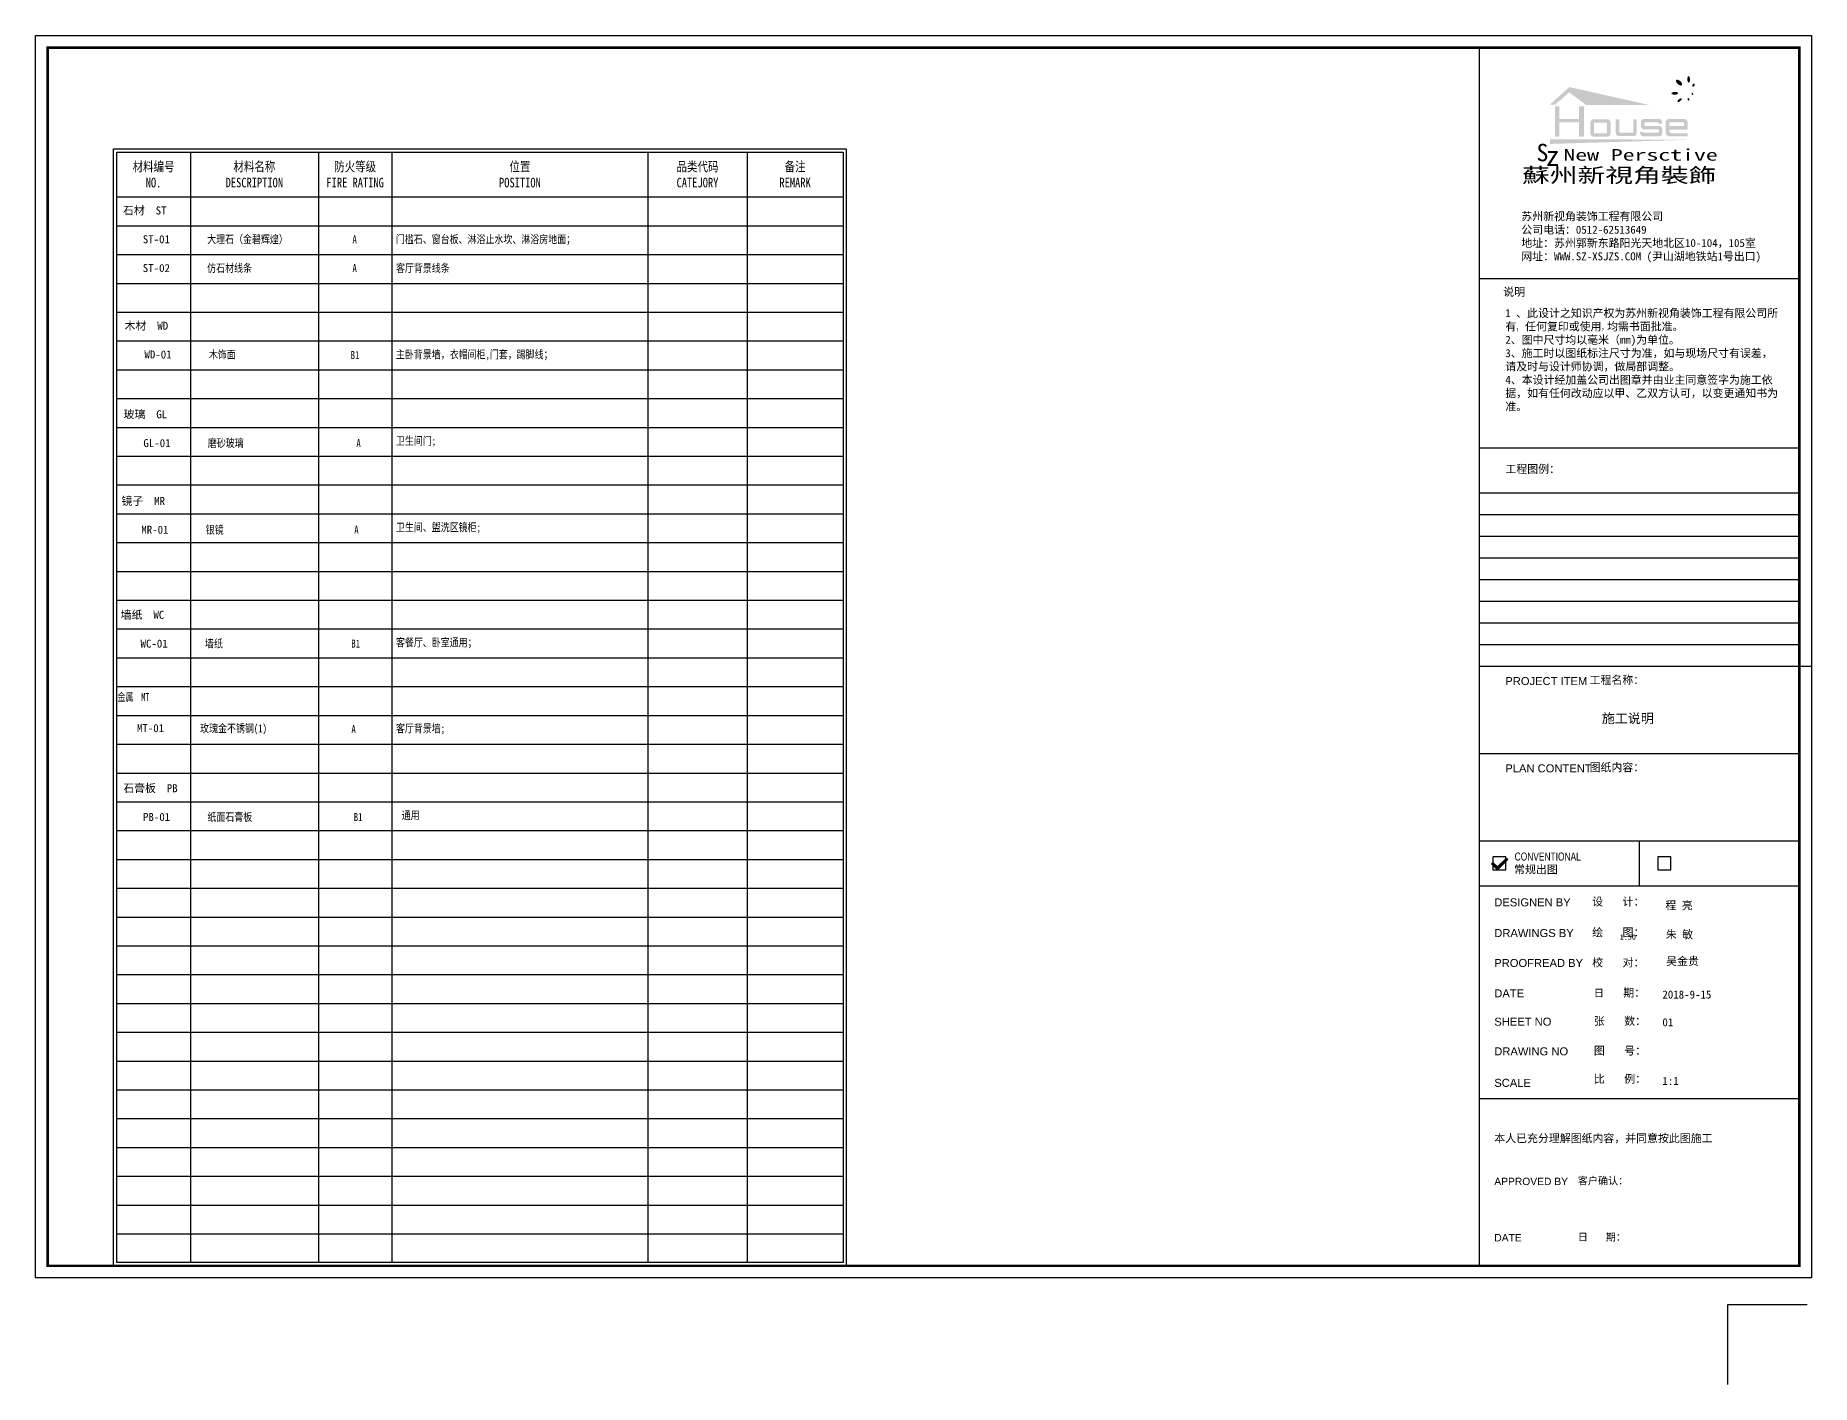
# Paper-space layout '平面系统图' of a CAD drawing. Header units: millimetres. Extents: x 29439 to 69227, y 7148 to 13316.
# Drawn here: x 30947.8 to 31357.8, y 7147.7 to 7459 of the extents above; entities that cross this region are included whole.
import ezdxf
from ezdxf.enums import TextEntityAlignment as Align

# ---------------------------------------------------------------- set-up
doc = ezdxf.new("R2010")
doc.units = ezdxf.units.MM
doc.header["$MEASUREMENT"] = 0
doc.layers.add('DEFPOINTS(视图框)', color=250, linetype='Continuous', plot=False)
for name, color, linetype in [('I-130平面固定家具', 150, 'Continuous'), ('LOGO', 8, 'Continuous'), ('W-图框', 251, 'Continuous'), ('W-文字', 35, 'Continuous'), ('顶面', 51, 'Continuous')]:
    doc.layers.add(name, color=color, linetype=linetype)
doc.styles.add('chinese', font='simhei.ttf')
doc.styles.add('NAME-1', font='simhei.ttf')
doc.styles.get("Standard").update_dxf_attribs({"font": 'simplex.shx', "bigfont": 'gbcbig.shx'})
doc.styles.add('WORD-2', font='simhei.ttf')
doc.styles.add('WORD-3', font='')
doc.styles.get('WORD-3').set_extended_font_data('SimSun')

# ---------------------------------------------------------------- blocks, each defined once
blk = doc.blocks.new('目录')
at = {"layer": 'W-图框', "color": 146, "ltscale": 20}
for p, q in [((24, 367), (24, 20)), ((64, 367), (64, 20)), ((87, 367), (87, 20)), ((167, 367), (167, 20)), ((198, 367), (198, 20)), ((1, 353), (228, 353))]:
    blk.add_line(p, q, dxfattribs=at)
at = {"layer": 'W-图框', "linetype": 'ByBlock'}
for p, q in [((1, 344), (228, 344)), ((1, 335), (228, 335)), ((1, 326), (228, 326)), ((1, 317), (228, 317)), ((1, 308), (228, 308)), ((1, 299), (228, 299)), ((1, 290), (228, 290)), ((1, 281), (228, 281)), ((1, 272), (228, 272)), ((1, 263), (228, 263)), ((1, 254), (228, 254)), ((1, 245), (228, 245)), ((1, 236), (228, 236)), ((1, 227), (228, 227)), ((1, 218), (228, 218)), ((1, 209), (228, 209)), ((1, 200), (228, 200)), ((1, 191), (228, 191)), ((1, 182), (228, 182)), ((1, 173), (228, 173)), ((1, 164), (228, 164)), ((1, 155), (228, 155)), ((1, 146), (228, 146)), ((1, 137), (228, 137)), ((1, 128), (228, 128)), ((1, 119), (228, 119)), ((1, 110), (228, 110)), ((1, 101), (228, 101)), ((1, 92), (228, 92)), ((1, 83), (228, 83)), ((1, 74), (228, 74)), ((1, 65), (228, 65)), ((1, 56), (228, 56)), ((1, 47), (228, 47)), ((1, 38), (228, 38)), ((1, 29), (228, 29))]:
    blk.add_line(p, q, dxfattribs=at)
at = {"layer": 'W-图框', "color": 44, "ltscale": 20}
blk.add_lwpolyline([(0, 368), (229, 368), (229, 19), (0, 19)], close=True, dxfattribs=at)
at = {"layer": 'W-图框', "color": 146, "ltscale": 20}
blk.add_lwpolyline([(1, 367), (228, 367), (228, 20), (1, 20)], close=True, dxfattribs=at)
at = {"layer": 'W-文字', "color": 2, "lineweight": 0, "ltscale": 1000, "style": 'WORD-2', "width": 0.8}
for s, p in [('材料编号', (12.5, 361)), ('材料名称', (44, 361)), ('防火等级', (75.5, 361)), ('位置', (127, 361)), ('品类代码', (182.5, 361)), ('备注', (213, 361)), ('NO.', (12.5, 356)), ('DESCRIPTION', (44, 356)), ('FIRE RATING', (75.5, 356)), ('POSITION', (127, 356)), ('CATEJORY', (182.5, 356)), ('REMARK', (213, 356))]:
    blk.add_text(s, height=3, dxfattribs=at).set_placement(p, align=Align.CENTER)
blk = doc.blocks.new('bbbb')
for color, points in [(38, [(72414, -121539), (72144, -121782), (72216, -121782), (72412, -121611), (72643, -121784), (73507, -121784)]), (20, [(72616, -121802), (72548, -121802), (72548, -121978), (72276, -121978), (72276, -121802), (72216, -121802), (72216, -122222), (72276, -122222), (72276, -122022), (72548, -122022), (72548, -122222), (72616, -122222)]), (114, [(74106, -122262), (72147, -122257), (72147, -122321)])]:
    blk.add_hatch(color=color).paths.add_polyline_path(points)
h = blk.add_hatch(color=1)
edge = h.paths.add_edge_path()
edge.add_ellipse((73864, -121625), major_axis=(-45.6, -2.3), ratio=0.419987, start_angle=0, end_angle=360)
h = blk.add_hatch(color=1)
edge = h.paths.add_edge_path()
edge.add_ellipse((73923, -121478), major_axis=(-38, 35.5), ratio=0.503212, start_angle=0, end_angle=360)
h = blk.add_hatch(color=1)
edge = h.paths.add_edge_path()
edge.add_ellipse((74055, -121433), major_axis=(-0.8, 44.9), ratio=0.407482, start_angle=0, end_angle=360)
h = blk.add_hatch(color=1)
edge = h.paths.add_edge_path()
edge.add_ellipse((74122, -121513), major_axis=(-11.7, -22.2), ratio=0.596944, start_angle=0, end_angle=360)
h = blk.add_hatch(color=1)
edge = h.paths.add_edge_path()
edge.add_ellipse((73930, -121720), major_axis=(-28.3, -23), ratio=0.40145, start_angle=0, end_angle=360)
h = blk.add_hatch(color=1)
edge = h.paths.add_edge_path()
edge.add_ellipse((74051, -121707), major_axis=(5.7, -19), ratio=0.572211, start_angle=0, end_angle=360)
h = blk.add_hatch(color=1)
edge = h.paths.add_edge_path()
edge.add_ellipse((74106, -121633), major_axis=(6.3, -15.5), ratio=0.631774, start_angle=0, end_angle=360)
h = blk.add_hatch(color=250)
h.paths.add_polyline_path([(73788, -122026), (73992, -122026), (73992, -122076), (73788, -122076), (73788, -122124), (74040, -122124), (74040, -122022, 0.414214), (73996, -121978), (73784, -121978, 0.414214), (73740, -122022), (73740, -122171, 0.414214), (73784, -122215), (74040, -122215), (74040, -122176), (73832, -122176, -0.414214), (73788, -122132)])
h.paths.add_polyline_path([(73643, -122122), (73643, -122168), (73435, -122168), (73435, -122155), (73387, -122155), (73387, -122172, 0.414214), (73431, -122216), (73647, -122216, 0.414214), (73691, -122172), (73691, -122118, 0.414214), (73647, -122074), (73448, -122074), (73448, -122024), (73640, -122024), (73640, -122040), (73688, -122040), (73688, -122020, 0.414214), (73644, -121976), (73444, -121976, 0.414214), (73400, -122020), (73400, -122078, 0.414214), (73444, -122122)])
h.paths.add_polyline_path([(73293, -122166), (73101, -122166), (73101, -121982), (73053, -121982), (73053, -122170, 0.414214), (73097, -122214), (73297, -122214, 0.414214), (73341, -122170), (73341, -121982), (73293, -121982)])
h.paths.add_polyline_path([(72981, -122025, 0.414214), (72937, -121981), (72749, -121981, 0.414214), (72705, -122025), (72705, -122177, 0.414214), (72749, -122221), (72937, -122221, 0.414214), (72981, -122177)])
h.paths.add_polyline_path([(72933, -122173), (72753, -122173), (72753, -122029), (72933, -122029)], flags=16)
at = {"attachment_point": 1}
for s, width, insert, char_height in [('{\\fKaiTi|b1|i0|c0|p49;\\C20;S}', 212.84, (71963, -122319), 240), ('{\\fKaiTi|b1|i0|c134|p49;\\C20;z}', 212.84, (72088, -122346), 280), ('{\\fSimSun|b1|i0|c134|p34;\\W1.5;\\C1;New Persctive}', 3105.08, (72332, -122391), 160), ('{\\fSimHei|b1|i0|c134|p49;\\W1.4;\\C250;蘇州新視角裝飾}', 3678.6, (71763, -122651), 200)]:
    blk.add_mtext_dynamic_manual_height_columns(s, width=width, gutter_width=12.5, heights=[0], dxfattribs=dict(at, insert=insert, char_height=char_height))

psp = doc.layouts.new('平面系统图')

# ---------------------------------------------------------------- hatches: boundary and pattern name
at = {"layer": 'LOGO', "ltscale": 90}
psp.add_hatch(color=256, dxfattribs=at).paths.add_polyline_path([(31287.66, 7268.82), (31287.33, 7269.15), (31285.27, 7267.09), (31284.22, 7268.14), (31283.89, 7267.81), (31285.27, 7266.43)])

# ---------------------------------------------------------------- linework, layer by layer
at = {"layer": 'DEFPOINTS(视图框)', "color": 1, "ltscale": 0.5}
psp.add_lwpolyline([(31356.74, 7166.04), (31338.36, 7166.04), (31338.36, 7147.65)], dxfattribs=at)
at = {"layer": 'LOGO'}
for p, q in [((31281.07, 7456.13), (31281.07, 7175.04)), ((31281.07, 7402.9), (31354.95, 7402.9)), ((31281.07, 7363.83), (31354.95, 7363.83)), ((31281.07, 7353.45), (31354.95, 7353.45)), ((31281.07, 7348.45), (31354.95, 7348.45)), ((31281.07, 7343.45), (31354.95, 7343.45)), ((31281.07, 7338.45), (31354.95, 7338.45)), ((31281.07, 7333.45), (31354.95, 7333.45)), ((31281.07, 7328.46), (31354.95, 7328.46)), ((31281.07, 7323.46), (31354.95, 7323.46)), ((31281.07, 7318.46), (31354.95, 7318.46)), ((31281.07, 7313.46), (31357.76, 7313.46)), ((31281.07, 7293.3), (31354.95, 7293.3)), ((31281.07, 7273.14), (31354.95, 7273.14)), ((31318.01, 7273.14), (31318.01, 7262.77)), ((31281.07, 7262.77), (31354.95, 7262.77)), ((31281.07, 7213.65), (31354.95, 7213.65))]:
    psp.add_line(p, q, dxfattribs=at)
psp.add_lwpolyline([(30947.76, 7459), (31357.76, 7459), (31357.76, 7172.23), (30947.76, 7172.23)], close=True, dxfattribs=at)
at = {"layer": 'LOGO', "const_width": 0.6}
psp.add_lwpolyline([(30950.57, 7456.2), (31354.95, 7456.2), (31354.95, 7175.04), (30950.57, 7175.04), (30950.57, 7456.2), (30953.77, 7456.2)], dxfattribs=at)
at = {"layer": 'LOGO', "color": 0}
for points in [[(31284.16, 7266.42), (31287.16, 7266.42), (31287.16, 7269.42), (31284.16, 7269.42)], [(31322.31, 7266.45), (31325.31, 7266.45), (31325.31, 7269.45), (31322.31, 7269.45)]]:
    psp.add_lwpolyline(points, close=True, dxfattribs=at)
at = {"layer": 'LOGO', "color": 0, "ltscale": 90}
psp.add_lwpolyline([(31285.27, 7266.44), (31285.27, 7266.44), (31287.66, 7268.82), (31287.32, 7269.15), (31285.27, 7267.1), (31284.22, 7268.14), (31283.89, 7267.81), (31285.27, 7266.44), (31285.27, 7266.44)], dxfattribs=at)
at = {"layer": '顶面'}
psp.add_lwpolyline([(30950.57, 7456.2), (31354.95, 7456.2), (31354.95, 7175.04), (30950.57, 7175.04)], close=True, dxfattribs=at)

# ---------------------------------------------------------------- block references
at = {"layer": 'I-130平面固定家具', "color": 0, "xscale": 0.01679034149994579, "yscale": 0.01679034149994579, "zscale": 0.01679034149994579}
psp.add_blockref('bbbb', (30086, 9487.79), dxfattribs=at)
at = {"layer": 'W-图框', "xscale": 0.7386407330314161, "yscale": 0.7386407330314161, "zscale": 0.7386407330314161}
psp.add_blockref('目录', (30965.78, 7161), dxfattribs=at)

# ---------------------------------------------------------------- texts
at = {"insert": (31284.53, 7205.4), "char_height": 1.8469, "width": 54.4118, "attachment_point": 1}
psp.add_mtext('{\\fSimHei|b0|i0|c134|p49;本人已充分理解图纸内容，并同意按此图施工}', dxfattribs=at)
at = {"layer": 'LOGO', "attachment_point": 1, "style": 'chinese'}
for s, insert, char_height, width in [('{\\C0;苏州新视角装饰工程有限公司\\P公司电话：0512-62513649\\P地址：苏州郭新东路阳光天地北区10-104，105室\\P网址：WWW.SZ-XSJZS.COM (尹山湖地铁站1号出口)\\P           }', (31290.77, 7418.19), 1.8469, 57.6318), ('{\\C0;说明}', (31286.61, 7400.76), 1.847, 63.0408), ('{\\fSimHei|b0|i0|c134|p49;\\C0;1 、此设计之知识产权为苏州新视角装饰工程有限公司所有\\W0.5;， \\W1;任何复印或使用\\W0.5;，\\W1;均需书面批准。\\P2、图中尺寸均以毫米（mm)为单位。\\P3、施工时以图纸标注尺寸为准，如与现场尺寸有误差，请及时与设计师协调，做局部调整。\\P4、本设计经加盖公司出图章并由业主同意签字为施工依据，如有任何改动应以甲、乙双方认可，以变更通知书为准。}', (31287.08, 7395.85), 1.8469, 63.0408), ('{\\C0;工程图例：}', (31287.1, 7359.87), 1.8469, 37.9265), ('{\\fArial|b0|i0|c0|p34;\\C0;PROJECT ITEM}', (31287.08, 7310.93), 1.8469, 37.9265), ('{\\fArial|b0|i0|c0|p34;\\C0;PLAN CONTENT}', (31287.08, 7290.78), 1.8469, 37.9265), ('{\\C0;图纸内容：}', (31306.54, 7291.02), 1.8469, 37.9265), ('{\\C0;常规出图}', (31289.11, 7267.45), 1.847, 15.5502)]:
    psp.add_mtext(s, dxfattribs=dict(at, insert=insert, char_height=char_height, width=width))
at = {"layer": 'LOGO', "color": 0, "attachment_point": 1, "style": 'chinese'}
for s, insert, char_height, width in [('工程名称：', (31306.54, 7311.18), 1.847, 37.9265), ('{\\fArial|b0|i0|c0|p34;\\W0.75;CONVENTIONAL}', (31289.24, 7270.43), 1.8469, 15.5502), ('{\\fArial|b0|i0|c0|p34;DESIGNEN BY}', (31284.53, 7259.86), 1.8469, 32.163), ('设   {\\fArial|b0|i0|c0|p32; }计：', (31307.14, 7260.02), 1.8469, 24.2699), ('\\A1;程 亮', (31324.03, 7259.15), 1.847, 11.1797), ('绘  {\\fArial|b0|i0|c0|p32; } 图：', (31307.14, 7252.92), 1.8469, 24.2699), ('{\\fArial|b0|i0|c0|p34;DRAWINGS BY}', (31284.53, 7252.77), 1.8469, 32.163), ('\\A1;朱 敏', (31324.14, 7252.45), 1.847, 11.1797), ('{\\fArial|b0|i0|c0|p34;PROOFREAD BY}', (31284.53, 7245.86), 1.8469, 32.163), ('校   {\\fArial|b0|i0|c0|p32; }对：', (31307.14, 7245.96), 1.8469, 24.2699), ('\\A1;吴金贵', (31324.21, 7246.28), 1.847, 11.1797), ('{\\fArial|b0|i0|c0|p34;DATE}', (31284.53, 7238.85), 1.8469, 32.163), ('日{\\H1.086x;   \\fArial|b0|i0|c0|p32; \\fSimHei|b0|i0|c134|p2;期：}', (31307.52, 7239), 1.7, 24.2699), ('\\A1;2018-9-15', (31323.34, 7238.57), 1.8469, 11.1797), ('张   {\\fArial|b0|i0|c0|p32; }数：', (31307.52, 7232.46), 1.8469, 24.2699), ('{\\fArial|b0|i0|c0|p34;SHEET NO}', (31284.53, 7232.31), 1.8469, 32.163), ('\\A1;01', (31323.34, 7232.17), 1.847, 11.1797), ('{\\fArial|b0|i0|c0|p34;DRAWING NO}', (31284.53, 7225.46), 1.8469, 32.163), ('图   {\\fArial|b0|i0|c0|p32; }号：', (31307.52, 7225.61), 1.8469, 24.2699), ('{\\fArial|b0|i0|c0|p34;SCALE}', (31284.53, 7218.19), 1.8469, 32.163), ('比 {\\fArial|b0|i0|c0|p32; }  例：', (31307.52, 7219.11), 1.8469, 24.2699), ('\\A1;1:1', (31323.34, 7218.64), 1.847, 11.1797), ('客户确认：', (31303.83, 7195.52), 1.7, 37.9265), ('{\\fArial|b0|i0|c0|p34;APPROVED BY}', (31284.53, 7195.37), 1.7, 32.163), ('{\\fArial|b0|i0|c0|p34;DATE}', (31284.53, 7182.37), 1.7, 32.163), ('日   {\\fArial|b0|i0|c0|p32; }期：', (31303.83, 7182.52), 1.7, 37.9265)]:
    psp.add_mtext(s, dxfattribs=dict(at, insert=insert, char_height=char_height, width=width))
at = {"layer": 'W-图框', "color": 35, "lineweight": 0, "style": 'NAME-1'}
for tag, text, height, p in [('施工说明', '目录（一）', 2.2, (31315.36, 7301.42)), ('1:50', '1:50', 1.2, (31315.36, 7250.9))]:
    psp.add_attdef(tag, text=text, height=height, dxfattribs=at).set_placement(p, align=Align.MIDDLE)
at = {"layer": 'W-文字', "color": 35, "linetype": 'ByBlock', "lineweight": 0, "ltscale": 0.01, "style": 'WORD-2'}
for s, p in [('石材  ST', (30967.94, 7418.62)), ('木材  WD', (30968.32, 7392.02, 2406.98)), ('玻璃  GL', (30968.09, 7371.58, 2406.98)), ('镜子  MR', (30967.6, 7351.57, 2406.98)), ('墙纸  WC', (30967.42, 7325.3, 2406.98)), ('石膏板  PB', (30967.99, 7285.27, 2406.98))]:
    psp.add_text(s, height=1.847, dxfattribs=at).set_placement(p, align=Align.MIDDLE_LEFT)
for s, p in [('ST-01', (30975.66, 7411.98)), ('ST-02', (30975.66, 7405.33)), ('WD-01', (30976.04, 7385.37, 2406.98)), ('GL-01', (30975.8, 7364.93, 2406.98)), ('MR-01', (30975.32, 7344.92, 2406.98)), ('WC-01', (30975.14, 7318.65, 2406.98)), ('MT-01', (30974.31, 7299.12, 2406.98)), ('PB-01', (30975.71, 7278.62, 2406.98))]:
    psp.add_text(s, height=1.847, dxfattribs=at).set_placement(p, align=Align.MIDDLE)
at = {"layer": 'W-文字', "color": 35, "linetype": 'ByBlock', "lineweight": 0, "ltscale": 0.01}
for s, height, style, width, p in [('大理石（金碧辉煌）', 1.847, 'WORD-3', 0.8, (30987.39, 7411.98, -2406.98)), ('门槛石、窗台板、淋浴止水坎、淋浴房地面；', 1.8466, 'WORD-3', 0.8, (31030.96, 7411.98, -2406.98)), ('仿石材线条', 1.847, 'WORD-3', 0.8, (30987.39, 7405.33, -2406.98)), ('客厅背景线条', 1.847, 'WORD-3', 0.8, (31030.96, 7405.33, -2406.98)), ('木饰面', 1.847, 'WORD-3', 0.8, (30987.78, 7385.37)), ('主卧背景墙，衣帽间柜,门套，踢脚线；', 1.8466, 'WORD-3', 0.8, (31030.96, 7385.39, -2406.98)), ('磨砂玻璃', 1.847, 'WORD-3', 0.8, (30987.54, 7364.93)), ('卫生间门;', 1.847, 'WORD-3', 0.8, (31030.96, 7365.44, -2406.98)), ('银镜', 1.847, 'WORD-3', 0.8, (30987.05, 7344.92)), ('卫生间、盥洗区镜柜;', 1.847, 'WORD-3', 0.8, (31030.96, 7345.5, -2406.98)), ('墙纸', 1.847, 'WORD-3', 0.8, (30986.87, 7318.65)), ('客餐厅、卧室通用；', 1.847, 'WORD-3', 0.8, (31030.96, 7318.91, -2406.98)), ('金属  MT', 1.847, 'WORD-2', 0.7, (30966.71, 7306.33, 2406.98)), ('玫瑰金不锈钢(1)', 1.847, 'WORD-3', 0.8, (30985.76, 7299.09, -2406.98)), ('客厅背景墙;', 1.847, 'WORD-3', 0.8, (31030.96, 7299.09, -2406.98)), ('纸面石膏板', 1.847, 'WORD-3', 0.8, (30987.45, 7278.62)), ('通用', 1.847, 'WORD-3', 0.8, (31032.28, 7279.02, -2406.98))]:
    psp.add_text(s, height=height, dxfattribs=dict(at, style=style, width=width)).set_placement(p, align=Align.MIDDLE_LEFT)
at = {"layer": 'W-文字', "color": 35, "linetype": 'ByBlock', "lineweight": 0, "ltscale": 0.01, "style": 'WORD-3', "width": 0.8}
for s, height, p in [('A', 1.85, (31021.43, 7411.98, -2406.98)), ('A', 1.85, (31021.43, 7405.33, -2406.98)), ('B1', 1.847, (31021.51, 7385.25)), ('A', 1.85, (31022.34, 7364.93)), ('A', 1.85, (31021.85, 7344.92)), ('B1', 1.847, (31021.67, 7318.65)), ('A', 1.85, (31021.19, 7298.94)), ('B1', 1.847, (31022.24, 7278.62))]:
    psp.add_text(s, height=height, dxfattribs=at).set_placement(p, align=Align.MIDDLE)

doc.saveas('drawing.dxf')
